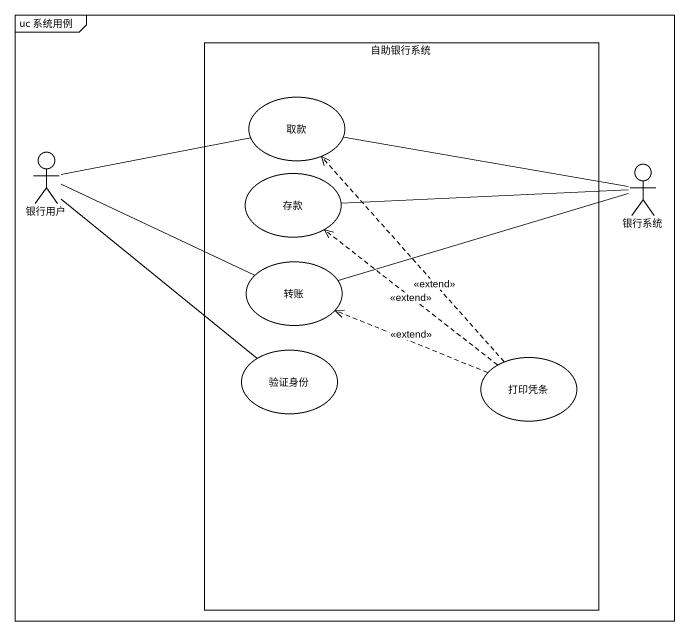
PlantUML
@startuml
mainframe uc 系统用例
rectangle 自助银行系统 {
  usecase 取款
  usecase 存款
  usecase 转账
  usecase 验证身份
  usecase 打印凭条
}
actor 银行用户
actor 银行系统
取款 -right- 银行系统
银行用户 -right- 取款
银行用户 -right- 取款
银行用户 -right- 取款
银行用户 -right- 转账
银行用户 -- 验证身份
存款 -right- 银行系统
转账 -right- 银行系统
打印凭条 .up.> 取款 : <<extend>>
打印凭条 .up.> 存款 : <<extend>>
打印凭条 .left.> 转账 : <<extend>>
@enduml
